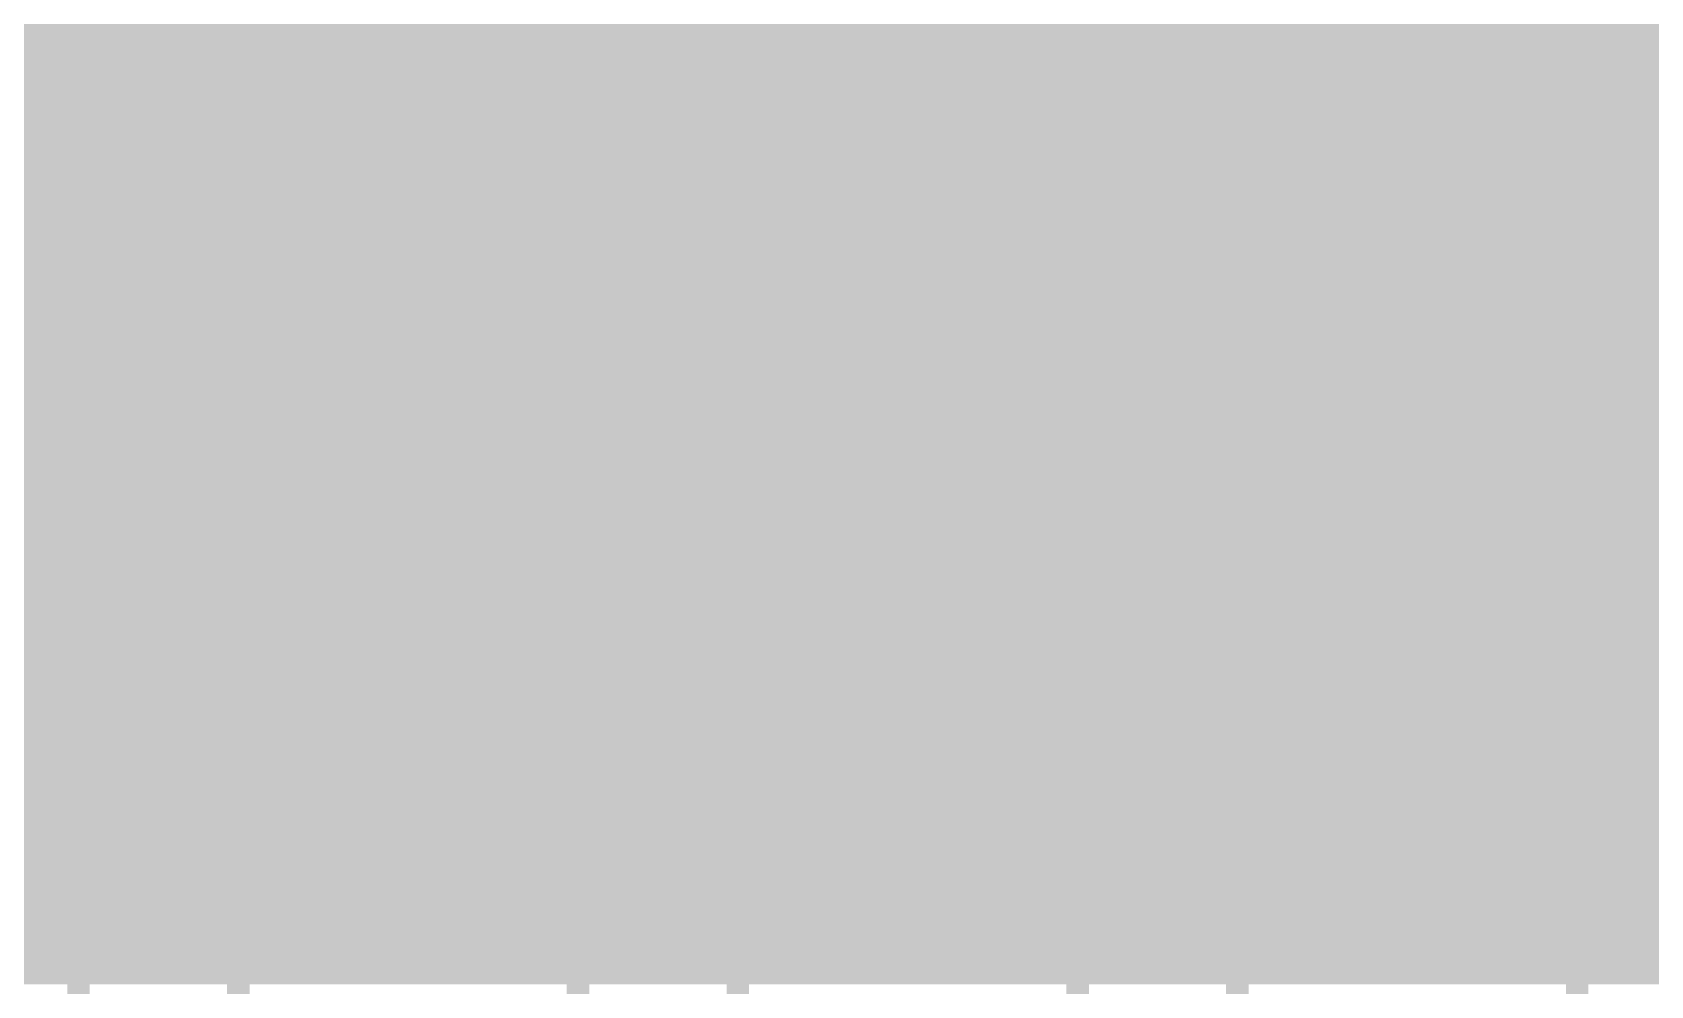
# Model space of a CAD drawing. Extents: x -5 to 208, y -5 to 206.
# Drawn here: x 22.68 to 37.08, y 166.61 to 175.09 of the extents above; entities that cross this region are included whole.
import ezdxf

# ---------------------------------------------------------------- set-up
doc = ezdxf.new("R2010")
doc.units = 0
doc.header["$MEASUREMENT"] = 0
doc.layers.get('0').update_dxf_attribs({"linetype": 'CONTINUOUS'})
for name, color, linetype in [('22-301-0_BOT', 7, 'CONTINUOUS'), ('22-301-0_DRD', 7, 'CONTINUOUS'), ('22-301-0_IN1', 1, 'CONTINUOUS'), ('22-301-0_IN2', 4, 'CONTINUOUS'), ('22-301-0_SMT', 5, 'CONTINUOUS'), ('22-301-0_SPT', 10, 'CONTINUOUS'), ('22-301-0_SST', 14, 'CONTINUOUS'), ('22-301-0_TOP', 9, 'CONTINUOUS'), ('THRUHOLE_TAP', 13, 'CONTINUOUS')]:
    doc.layers.add(name, color=color, linetype=linetype)

# ---------------------------------------------------------------- blocks, each defined once
blk = doc.blocks.new('ROUND_66')
at = {"const_width": 0.35052}
blk.add_lwpolyline([(-0.17526, 0, 1), (0.17526, 0, 1)], format="xyb", close=True, dxfattribs=at)
blk = doc.blocks.new('ROUND_68')
at = {"const_width": 0.35052}
blk.add_lwpolyline([(-0.17526, 0, 1), (0.17526, 0, 1)], format="xyb", close=True, dxfattribs=at)
blk = doc.blocks.new('RECTANGLE_5')
blk.add_solid([(0.4064, 0.4826), (0.4064, -0.4826), (-0.4064, 0.4826), (-0.4064, -0.4826)])
blk = doc.blocks.new('RECTANGLE_10')
blk.add_solid([(0.9017, 0.508), (0.9017, -0.508), (-0.9017, 0.508), (-0.9017, -0.508)])
blk = doc.blocks.new('RECTANGLE_47')
blk.add_solid([(0.44958, 0.65024), (0.44958, -0.65024), (-0.44958, 0.65024), (-0.44958, -0.65024)])
blk = doc.blocks.new('ROUND_73')
at = {"const_width": 0.10033}
blk.add_lwpolyline([(-0.050164, 0, 1), (0.050164, 0, 1)], format="xyb", close=True, dxfattribs=at)

msp = doc.modelspace()

# ---------------------------------------------------------------- linework, layer by layer
at = {"layer": '22-301-0_BOT', "const_width": 0.254}
for points in [[(23.1648, 203.835), (23.1648, 166.751)], [(23.3934, 203.835), (23.3934, 166.751)], [(23.622, 203.835), (23.622, 166.751)], [(23.8506, 203.835), (23.8506, 166.751)], [(24.0792, 203.835), (24.0792, 166.751)], [(24.3078, 203.835), (24.3078, 166.751)], [(24.5364, 203.835), (24.5364, 166.751)], [(24.765, 203.835), (24.765, 166.751)], [(24.9936, 203.835), (24.9936, 166.751)], [(25.2222, 203.835), (25.2222, 166.751)], [(25.4508, 203.835), (25.4508, 166.751)], [(25.6794, 203.835), (25.6794, 166.751)], [(25.908, 203.835), (25.908, 166.751)], [(26.1366, 203.835), (26.1366, 166.751)], [(26.3652, 203.835), (26.3652, 166.751)], [(26.5938, 203.835), (26.5938, 166.751)], [(26.8224, 203.835), (26.8224, 166.751)], [(27.051, 203.835), (27.051, 166.751)], [(27.2796, 203.835), (27.2796, 166.751)], [(27.5082, 203.835), (27.5082, 166.751)], [(27.7368, 203.835), (27.7368, 166.751)], [(27.9654, 203.835), (27.9654, 166.751)], [(28.194, 203.835), (28.194, 166.751)], [(28.4226, 203.835), (28.4226, 166.751)], [(28.6512, 203.835), (28.6512, 166.751)], [(28.8798, 203.835), (28.8798, 166.751)], [(29.1084, 203.835), (29.1084, 166.751)], [(29.337, 203.835), (29.337, 166.751)], [(29.5656, 203.835), (29.5656, 166.751)], [(29.7942, 203.835), (29.7942, 166.751)], [(30.0228, 203.835), (30.0228, 166.751)], [(30.2514, 203.835), (30.2514, 166.751)], [(30.48, 203.835), (30.48, 166.751)], [(30.7086, 203.835), (30.7086, 166.751)], [(30.9372, 203.835), (30.9372, 166.751)], [(31.1658, 203.835), (31.1658, 166.751)], [(31.3944, 203.835), (31.3944, 166.751)], [(31.623, 203.835), (31.623, 166.751)], [(31.8516, 203.835), (31.8516, 166.751)], [(32.0802, 203.835), (32.0802, 166.751)], [(32.3088, 203.835), (32.3088, 166.751)], [(32.5374, 203.835), (32.5374, 166.751)], [(32.766, 203.835), (32.766, 166.751)], [(32.9946, 203.835), (32.9946, 166.751)], [(33.2232, 203.835), (33.2232, 166.751)], [(33.4518, 203.835), (33.4518, 166.751)], [(33.6804, 203.835), (33.6804, 166.751)], [(33.909, 203.835), (33.909, 166.751)], [(34.1376, 203.835), (34.1376, 166.751)], [(34.3662, 203.835), (34.3662, 166.751)], [(34.5948, 203.835), (34.5948, 166.751)], [(34.8234, 203.835), (34.8234, 166.751)], [(35.052, 203.835), (35.052, 166.751)], [(35.2806, 203.835), (35.2806, 166.751)], [(35.5092, 203.835), (35.5092, 166.751)], [(35.7378, 203.835), (35.7378, 166.751)], [(35.9664, 203.835), (35.9664, 166.751)], [(36.195, 203.835), (36.195, 166.751)], [(36.4236, 203.835), (36.4236, 166.751)], [(36.6522, 203.835), (36.6522, 166.751)], [(36.8808, 203.835), (36.8808, 166.751)], [(37.1094, 203.835), (37.1094, 166.751)], [(22.9362, 180.11902), (22.9362, 173.482)], [(66.294, 175.133), (22.9362, 175.133)], [(66.294, 174.9044), (22.9362, 174.9044)], [(66.294, 174.6758), (22.9362, 174.6758)], [(66.294, 174.4472), (22.9362, 174.4472)], [(66.294, 174.2186), (22.9362, 174.2186)], [(66.294, 173.99), (22.9362, 173.99)], [(66.294, 173.7614), (22.9362, 173.7614)], [(66.294, 173.5328), (22.9362, 173.5328)], [(22.9362, 173.482), (22.9362, 166.751)], [(64.3636, 173.3042), (22.90064, 173.3042)], [(22.8092, 173.1645), (22.8092, 166.751)], [(64.08166, 173.0756), (22.8092, 173.0756)], [(63.85306, 172.847), (22.8092, 172.847)], [(63.58636, 172.6184), (22.8092, 172.6184)], [(63.40094, 172.3898), (22.8092, 172.3898)], [(63.33236, 172.1612), (22.8092, 172.1612)], [(63.34506, 171.9326), (22.8092, 171.9326)], [(63.44412, 171.704), (22.8092, 171.704)], [(63.70574, 171.4754), (22.8092, 171.4754)], [(66.294, 171.2468), (22.8092, 171.2468)], [(66.294, 171.0182), (22.8092, 171.0182)], [(66.294, 170.7896), (22.8092, 170.7896)], [(66.294, 170.561), (22.8092, 170.561)], [(66.294, 170.3324), (22.8092, 170.3324)], [(66.294, 170.1038), (22.8092, 170.1038)], [(66.294, 169.8752), (22.8092, 169.8752)], [(66.294, 169.6466), (22.8092, 169.6466)], [(66.294, 169.418), (22.8092, 169.418)], [(66.294, 169.1894), (22.8092, 169.1894)], [(66.294, 168.9608), (22.8092, 168.9608)], [(66.294, 168.7322), (22.8092, 168.7322)], [(66.294, 168.5036), (22.8092, 168.5036)], [(66.294, 168.275), (22.8092, 168.275)], [(66.294, 168.0464), (22.8092, 168.0464)], [(66.294, 167.8178), (22.8092, 167.8178)], [(66.294, 167.5892), (22.8092, 167.5892)], [(66.294, 167.3606), (22.8092, 167.3606)], [(66.294, 167.132), (22.8092, 167.132)], [(66.294, 166.9034), (22.8092, 166.9034)], [(56.769, 166.751), (22.8092, 166.751)]]:
    msp.add_lwpolyline(points, dxfattribs=at)
msp.add_lwpolyline([(22.8092, 173.1645, 0.193822), (22.93708, 173.482)], format="xyb", dxfattribs=at)
msp.add_lwpolyline([(22.8092, 173.1645, 0.193822), (22.93708, 173.482)], format="xyb", dxfattribs=at)
at = {"layer": '22-301-0_DRD', "const_width": 0.254}
for points in [[(23.876, 170.815), (23.495, 170.434)], [(23.876, 170.815), (23.495, 170.434)], [(24.384, 170.815), (23.876, 170.815)], [(24.384, 170.815), (23.876, 170.815)], [(24.765, 170.434), (24.384, 170.815)], [(24.765, 170.434), (24.384, 170.815)], [(28.321, 170.815), (27.94, 170.434)], [(28.321, 170.815), (27.94, 170.434)], [(28.321, 170.815), (27.94, 170.434)], [(28.829, 170.815), (28.321, 170.815)], [(28.829, 170.815), (28.321, 170.815)], [(28.829, 170.815), (28.321, 170.815)], [(29.21, 170.434), (28.829, 170.815)], [(29.21, 170.434), (28.829, 170.815)], [(29.21, 170.434), (28.829, 170.815)], [(32.766, 170.815), (32.385, 170.434)], [(32.766, 170.815), (32.385, 170.434)], [(33.274, 170.815), (32.766, 170.815)], [(33.274, 170.815), (32.766, 170.815)], [(33.655, 170.434), (33.274, 170.815)], [(33.655, 170.434), (33.274, 170.815)], [(23.495, 170.434), (23.495, 169.926)], [(23.495, 170.434), (23.495, 169.926)], [(24.765, 169.926), (24.765, 170.434)], [(24.765, 169.926), (24.765, 170.434)], [(27.94, 170.434), (27.94, 169.926)], [(27.94, 170.434), (27.94, 169.926)], [(27.94, 170.434), (27.94, 169.926)], [(29.21, 169.926), (29.21, 170.434)], [(29.21, 169.926), (29.21, 170.434)], [(29.21, 169.926), (29.21, 170.434)], [(32.385, 170.434), (32.385, 169.926)], [(32.385, 170.434), (32.385, 169.926)], [(33.655, 169.926), (33.655, 170.434)], [(33.655, 169.926), (33.655, 170.434)], [(23.495, 169.926), (23.876, 169.545)], [(23.495, 169.926), (23.876, 169.545)], [(24.384, 169.545), (24.765, 169.926)], [(24.384, 169.545), (24.765, 169.926)], [(27.94, 169.926), (28.321, 169.545)], [(27.94, 169.926), (28.321, 169.545)], [(27.94, 169.926), (28.321, 169.545)], [(28.829, 169.545), (29.21, 169.926)], [(28.829, 169.545), (29.21, 169.926)], [(28.829, 169.545), (29.21, 169.926)], [(32.385, 169.926), (32.766, 169.545)], [(32.385, 169.926), (32.766, 169.545)], [(33.274, 169.545), (33.655, 169.926)], [(33.274, 169.545), (33.655, 169.926)], [(23.876, 169.545), (24.384, 169.545)], [(23.876, 169.545), (24.384, 169.545)], [(28.321, 169.545), (28.829, 169.545)], [(28.321, 169.545), (28.829, 169.545)], [(28.321, 169.545), (28.829, 169.545)], [(32.766, 169.545), (33.274, 169.545)], [(32.766, 169.545), (33.274, 169.545)], [(24.13, 168.8846), (23.749, 168.5036)], [(24.13, 168.8846), (23.749, 168.5036)], [(24.638, 168.8846), (24.13, 168.8846)], [(24.638, 168.8846), (24.13, 168.8846)], [(25.019, 168.5036), (24.638, 168.8846)], [(25.019, 168.5036), (24.638, 168.8846)], [(28.575, 168.8846), (28.194, 168.5036)], [(29.083, 168.8846), (28.575, 168.8846)], [(29.464, 168.5036), (29.083, 168.8846)], [(33.02, 168.8846), (32.639, 168.5036)], [(33.528, 168.8846), (33.02, 168.8846)], [(33.909, 168.5036), (33.528, 168.8846)], [(23.749, 168.5036), (23.749, 167.9956)], [(23.749, 168.5036), (23.749, 167.9956)], [(25.019, 167.9956), (25.019, 168.5036)], [(25.019, 167.9956), (25.019, 168.5036)], [(28.194, 168.5036), (28.194, 167.9956)], [(29.464, 167.9956), (29.464, 168.5036)], [(32.639, 168.5036), (32.639, 167.9956)], [(33.909, 167.9956), (33.909, 168.5036)], [(23.749, 167.9956), (24.13, 167.6146)], [(23.749, 167.9956), (24.13, 167.6146)], [(24.638, 167.6146), (25.019, 167.9956)], [(24.638, 167.6146), (25.019, 167.9956)], [(28.194, 167.9956), (28.575, 167.6146)], [(29.083, 167.6146), (29.464, 167.9956)], [(32.639, 167.9956), (33.02, 167.6146)], [(33.528, 167.6146), (33.909, 167.9956)], [(24.13, 167.6146), (24.638, 167.6146)], [(24.13, 167.6146), (24.638, 167.6146)], [(28.575, 167.6146), (29.083, 167.6146)], [(33.02, 167.6146), (33.528, 167.6146)]]:
    msp.add_lwpolyline(points, dxfattribs=at)
at = {"layer": '22-301-0_IN1', "const_width": 0.254}
for points in [[(23.1648, 203.835), (23.1648, 166.751)], [(23.3934, 203.835), (23.3934, 166.751)], [(23.622, 203.835), (23.622, 166.751)], [(23.8506, 203.835), (23.8506, 166.751)], [(24.0792, 203.835), (24.0792, 166.751)], [(24.3078, 203.835), (24.3078, 166.751)], [(24.5364, 203.835), (24.5364, 166.751)], [(24.765, 203.835), (24.765, 166.751)], [(24.9936, 203.835), (24.9936, 166.751)], [(25.2222, 203.835), (25.2222, 166.751)], [(25.4508, 203.835), (25.4508, 166.751)], [(25.6794, 203.835), (25.6794, 166.751)], [(25.908, 203.835), (25.908, 166.751)], [(26.1366, 203.835), (26.1366, 166.751)], [(26.3652, 203.835), (26.3652, 166.751)], [(26.5938, 203.835), (26.5938, 166.751)], [(26.8224, 203.835), (26.8224, 166.751)], [(27.051, 203.835), (27.051, 166.751)], [(27.2796, 203.835), (27.2796, 166.751)], [(27.5082, 203.835), (27.5082, 166.751)], [(27.7368, 203.835), (27.7368, 166.751)], [(27.9654, 203.835), (27.9654, 166.751)], [(28.194, 203.835), (28.194, 166.751)], [(28.4226, 203.835), (28.4226, 166.751)], [(28.6512, 203.835), (28.6512, 166.751)], [(28.8798, 203.835), (28.8798, 166.751)], [(29.1084, 203.835), (29.1084, 166.751)], [(29.337, 203.835), (29.337, 166.751)], [(29.5656, 203.835), (29.5656, 166.751)], [(29.7942, 203.835), (29.7942, 166.751)], [(30.0228, 203.835), (30.0228, 166.751)], [(30.2514, 203.835), (30.2514, 166.751)], [(30.48, 203.835), (30.48, 166.751)], [(30.7086, 203.835), (30.7086, 166.751)], [(30.9372, 203.835), (30.9372, 166.751)], [(31.1658, 203.835), (31.1658, 166.751)], [(31.3944, 203.835), (31.3944, 166.751)], [(31.623, 203.835), (31.623, 166.751)], [(31.8516, 203.835), (31.8516, 166.751)], [(32.0802, 203.835), (32.0802, 166.751)], [(32.3088, 203.835), (32.3088, 166.751)], [(32.5374, 203.835), (32.5374, 166.751)], [(32.766, 203.835), (32.766, 166.751)], [(32.9946, 203.835), (32.9946, 166.751)], [(33.2232, 203.835), (33.2232, 166.751)], [(33.4518, 203.835), (33.4518, 166.751)], [(33.6804, 203.835), (33.6804, 166.751)], [(33.909, 203.835), (33.909, 166.751)], [(34.1376, 203.835), (34.1376, 166.751)], [(34.3662, 203.835), (34.3662, 166.751)], [(34.5948, 203.835), (34.5948, 166.751)], [(34.8234, 203.835), (34.8234, 166.751)], [(35.052, 203.835), (35.052, 166.751)], [(35.2806, 203.835), (35.2806, 166.751)], [(35.5092, 203.835), (35.5092, 166.751)], [(35.7378, 203.835), (35.7378, 166.751)], [(35.9664, 203.835), (35.9664, 166.751)], [(36.195, 203.835), (36.195, 166.751)], [(36.4236, 203.835), (36.4236, 166.751)], [(36.6522, 203.835), (36.6522, 166.751)], [(36.8808, 203.835), (36.8808, 166.751)], [(37.1094, 203.835), (37.1094, 166.751)], [(22.9362, 180.11902), (22.9362, 166.751)], [(22.7076, 179.88788), (22.7076, 166.751)], [(66.294, 175.133), (-2.667, 175.133)], [(66.294, 174.9044), (-2.667, 174.9044)], [(66.294, 174.6758), (-2.667, 174.6758)], [(66.294, 174.4472), (-2.667, 174.4472)], [(66.294, 174.2186), (-2.667, 174.2186)], [(66.294, 173.99), (-2.667, 173.99)], [(66.294, 173.7614), (-2.667, 173.7614)], [(66.294, 173.5328), (-2.667, 173.5328)], [(66.294, 173.3042), (-2.667, 173.3042)], [(66.294, 173.0756), (-2.667, 173.0756)], [(66.294, 172.847), (-2.667, 172.847)], [(63.58636, 172.6184), (-2.667, 172.6184)], [(63.40094, 172.3898), (-2.667, 172.3898)], [(63.33236, 172.1612), (-2.667, 172.1612)], [(63.34506, 171.9326), (-2.667, 171.9326)], [(63.44412, 171.704), (-2.667, 171.704)], [(63.70574, 171.4754), (-2.667, 171.4754)], [(66.294, 171.2468), (-2.667, 171.2468)], [(66.294, 171.0182), (-2.667, 171.0182)], [(66.294, 170.7896), (-2.667, 170.7896)], [(66.294, 170.561), (-2.667, 170.561)], [(66.294, 170.3324), (-2.667, 170.3324)], [(66.294, 170.1038), (-2.667, 170.1038)], [(66.294, 169.8752), (-2.667, 169.8752)], [(66.294, 169.6466), (-2.667, 169.6466)], [(66.294, 169.418), (-2.667, 169.418)], [(66.294, 169.1894), (-2.667, 169.1894)], [(66.294, 168.9608), (-2.667, 168.9608)], [(66.294, 168.7322), (-2.667, 168.7322)], [(66.294, 168.5036), (-2.667, 168.5036)], [(66.294, 168.275), (-2.667, 168.275)], [(66.294, 168.0464), (-2.667, 168.0464)], [(66.294, 167.8178), (-2.667, 167.8178)], [(66.294, 167.5892), (-2.667, 167.5892)], [(66.294, 167.3606), (-2.667, 167.3606)], [(66.294, 167.132), (-2.667, 167.132)], [(66.294, 166.9034), (-2.667, 166.9034)], [(56.769, 166.751), (-2.667, 166.751)]]:
    msp.add_lwpolyline(points, dxfattribs=at)
at = {"layer": '22-301-0_IN2', "const_width": 0.254}
for points in [[(22.7076, 179.3367), (22.7076, 166.751)], [(22.9362, 179.1081), (22.9362, 166.751)], [(23.1648, 178.91506), (23.1648, 166.751)], [(23.3934, 178.8668), (23.3934, 166.751)], [(23.622, 178.8668), (23.622, 166.751)], [(23.8506, 178.8668), (23.8506, 166.751)], [(24.0792, 178.8668), (24.0792, 166.751)], [(24.3078, 178.8668), (24.3078, 166.751)], [(24.5364, 178.8668), (24.5364, 166.751)], [(24.765, 178.8668), (24.765, 166.751)], [(24.9936, 178.8668), (24.9936, 166.751)], [(25.2222, 178.8668), (25.2222, 166.751)], [(25.4508, 178.8668), (25.4508, 166.751)], [(25.6794, 178.8668), (25.6794, 166.751)], [(25.908, 178.8668), (25.908, 166.751)], [(26.1366, 178.8668), (26.1366, 166.751)], [(26.3652, 178.8668), (26.3652, 166.751)], [(26.5938, 178.8668), (26.5938, 166.751)], [(26.8224, 178.8668), (26.8224, 166.751)], [(27.051, 178.8668), (27.051, 166.751)], [(27.2796, 178.8668), (27.2796, 166.751)], [(27.5082, 178.8668), (27.5082, 166.751)], [(27.7368, 178.8668), (27.7368, 166.751)], [(27.9654, 178.8668), (27.9654, 166.751)], [(28.194, 178.8668), (28.194, 166.751)], [(28.4226, 178.8668), (28.4226, 166.751)], [(28.6512, 178.8668), (28.6512, 166.751)], [(28.8798, 178.8668), (28.8798, 166.751)], [(29.1084, 178.8668), (29.1084, 166.751)], [(29.337, 178.8668), (29.337, 166.751)], [(29.5656, 178.8668), (29.5656, 166.751)], [(29.7942, 178.8668), (29.7942, 166.751)], [(30.0228, 178.8668), (30.0228, 166.751)], [(30.2514, 178.8668), (30.2514, 166.751)], [(30.48, 178.8668), (30.48, 166.751)], [(30.7086, 178.8668), (30.7086, 166.751)], [(30.9372, 178.8668), (30.9372, 166.751)], [(31.1658, 178.8668), (31.1658, 166.751)], [(31.3944, 178.8668), (31.3944, 166.751)], [(31.623, 178.8668), (31.623, 166.751)], [(31.8516, 178.8668), (31.8516, 166.751)], [(32.0802, 178.8668), (32.0802, 166.751)], [(32.3088, 178.8668), (32.3088, 166.751)], [(32.5374, 178.8668), (32.5374, 166.751)], [(32.766, 178.8668), (32.766, 166.751)], [(32.9946, 178.8668), (32.9946, 166.751)], [(33.2232, 178.8668), (33.2232, 166.751)], [(33.4518, 178.8668), (33.4518, 166.751)], [(33.6804, 178.8668), (33.6804, 166.751)], [(33.909, 178.8668), (33.909, 166.751)], [(34.1376, 178.8668), (34.1376, 166.751)], [(34.3662, 178.8668), (34.3662, 166.751)], [(34.5948, 178.8668), (34.5948, 166.751)], [(34.8234, 178.8668), (34.8234, 166.751)], [(35.052, 178.8668), (35.052, 166.751)], [(35.2806, 178.8668), (35.2806, 166.751)], [(35.5092, 178.8668), (35.5092, 166.751)], [(35.7378, 178.8668), (35.7378, 166.751)], [(35.9664, 178.8668), (35.9664, 166.751)], [(36.195, 178.8668), (36.195, 166.751)], [(36.4236, 178.8668), (36.4236, 166.751)], [(36.6522, 178.8668), (36.6522, 166.751)], [(36.8808, 178.8668), (36.8808, 166.751)], [(37.1094, 178.8668), (37.1094, 166.751)], [(66.294, 175.133), (-2.667, 175.133)], [(66.294, 174.9044), (-2.667, 174.9044)], [(66.294, 174.6758), (-2.667, 174.6758)], [(66.294, 174.4472), (-2.667, 174.4472)], [(66.294, 174.2186), (-2.667, 174.2186)], [(66.294, 173.99), (-2.667, 173.99)], [(66.294, 173.7614), (-2.667, 173.7614)], [(66.294, 173.5328), (-2.667, 173.5328)], [(66.294, 173.3042), (-2.667, 173.3042)], [(66.294, 173.0756), (-2.667, 173.0756)], [(66.294, 172.847), (-2.667, 172.847)], [(63.58636, 172.6184), (-2.667, 172.6184)], [(63.40094, 172.3898), (-2.667, 172.3898)], [(63.33236, 172.1612), (-2.667, 172.1612)], [(63.34506, 171.9326), (-2.667, 171.9326)], [(63.44412, 171.704), (-2.667, 171.704)], [(63.70574, 171.4754), (-2.667, 171.4754)], [(66.294, 171.2468), (-2.667, 171.2468)], [(66.294, 171.0182), (-2.667, 171.0182)], [(66.294, 170.7896), (-2.667, 170.7896)], [(66.294, 170.561), (-2.667, 170.561)], [(66.294, 170.3324), (-2.667, 170.3324)], [(66.294, 170.1038), (-2.667, 170.1038)], [(66.294, 169.8752), (-2.667, 169.8752)], [(66.294, 169.6466), (-2.667, 169.6466)], [(66.294, 169.418), (-2.667, 169.418)], [(66.294, 169.1894), (-2.667, 169.1894)], [(66.294, 168.9608), (-2.667, 168.9608)], [(66.294, 168.7322), (-2.667, 168.7322)], [(66.294, 168.5036), (-2.667, 168.5036)], [(66.294, 168.275), (-2.667, 168.275)], [(66.294, 168.0464), (-2.667, 168.0464)], [(66.294, 167.8178), (-2.667, 167.8178)], [(66.294, 167.5892), (-2.667, 167.5892)], [(66.294, 167.3606), (-2.667, 167.3606)], [(66.294, 167.132), (-2.667, 167.132)], [(66.294, 166.9034), (-2.667, 166.9034)], [(56.769, 166.751), (-2.667, 166.751)]]:
    msp.add_lwpolyline(points, dxfattribs=at)
at = {"layer": '22-301-0_SST'}
for points, const_width in [([(22.987, 171.323), (20.193, 171.323), (20.193, 176.657), (22.987, 176.657), (22.987, 171.323)], 0.1524), ([(27.432, 171.323), (24.638, 171.323), (24.638, 176.657), (27.432, 176.657), (27.432, 171.323)], 0.1524), ([(31.877, 171.323), (29.083, 171.323), (29.083, 176.657), (31.877, 176.657), (31.877, 171.323)], 0.1524), ([(36.322, 171.323), (33.528, 171.323), (33.528, 176.657), (36.322, 176.657), (36.322, 171.323)], 0.1524), ([(32.75076, 174.9552), (32.75076, 174.5996), (32.92094, 174.48022), (33.09112, 174.48022), (33.25876, 174.5996), (33.25876, 174.9552), (32.24276, 174.9552)], 0.1524), ([(23.73376, 174.8282), (23.73376, 174.4726), (23.90394, 174.35322), (24.07412, 174.35322), (24.24176, 174.4726), (24.24176, 174.8282), (23.22576, 174.8282)], 0.1524), ([(28.30576, 174.8282), (28.30576, 174.4726), (28.47594, 174.35322), (28.64612, 174.35322), (28.81376, 174.4726), (28.81376, 174.8282), (27.79776, 174.8282)], 0.1524), ([(32.75076, 174.65802), (32.24276, 174.48022)], 0.1524), ([(23.73376, 174.53102), (23.22576, 174.35322)], 0.1524), ([(28.30576, 174.53102), (27.79776, 174.35322)], 0.1524), ([(32.24276, 173.64202), (32.24276, 174.117), (32.92094, 173.64202), (33.09112, 173.64202), (33.25876, 173.70044), (33.25876, 174.05604), (33.09112, 174.117)], 0.1524), ([(23.39594, 173.99), (23.22576, 173.87062), (23.22576, 173.6344), (23.39594, 173.51502), (23.56612, 173.51502), (23.90394, 173.75124), (24.24176, 173.51502), (24.24176, 173.99)], 0.1524), ([(28.30576, 173.92904), (28.30576, 173.57344), (28.13812, 173.51502), (27.96794, 173.51502), (27.79776, 173.57344), (27.79776, 173.92904), (27.96794, 173.99), (28.13812, 173.99), (28.81376, 173.75124)], 0.1524), ([(32.24276, 172.9232), (32.24276, 173.15942)], 0.1524), ([(32.24276, 173.04004), (33.25876, 173.04004), (33.09112, 173.15942)], 0.1524), ([(20.1295, 169.3545), (23.0505, 169.3545), (23.0505, 170.9928), (20.1295, 170.9928), (20.1295, 169.3545)], 0.1524), ([(23.46706, 170.52036), (23.29688, 170.57878), (23.29688, 170.93438), (23.46706, 170.9928), (24.1427, 170.9928), (24.31288, 170.93438), (24.31288, 170.57878), (24.1427, 170.52036)], 0.1524), ([(24.5745, 169.3545), (27.4955, 169.3545), (27.4955, 170.9928), (24.5745, 170.9928), (24.5745, 169.3545)], 0.1524), ([(29.0195, 169.3545), (31.9405, 169.3545), (31.9405, 170.9928), (29.0195, 170.9928), (29.0195, 169.3545)], 0.1524), ([(33.4645, 169.3545), (36.3855, 169.3545), (36.3855, 170.9928), (33.4645, 170.9928), (33.4645, 169.3545)], 0.1524), ([(36.92906, 170.52036), (36.75888, 170.57878), (36.75888, 170.93438), (36.92906, 170.9928), (37.6047, 170.9928), (37.77488, 170.93438), (37.77488, 170.57878), (37.6047, 170.52036)], 0.1524), ([(32.23006, 170.39336), (32.05988, 170.45178), (32.05988, 170.80738), (32.23006, 170.8658), (32.9057, 170.8658), (33.07588, 170.80738), (33.07588, 170.45178), (32.9057, 170.39336)], 0.1524), ([(28.03906, 170.26636), (27.86888, 170.32478), (27.86888, 170.68038), (28.03906, 170.7388), (28.7147, 170.7388), (28.88488, 170.68038), (28.88488, 170.32478), (28.7147, 170.26636)], 0.1524), ([(23.29688, 169.799), (23.29688, 170.03776)], 0.1524), ([(23.29688, 169.91838), (24.31288, 169.91838), (24.1427, 170.03776)], 0.1524), ([(36.75888, 169.799), (36.75888, 170.03776)], 0.1524), ([(36.75888, 169.91838), (37.77488, 169.91838), (37.6047, 170.03776)], 0.1524), ([(28.37688, 169.48658), (28.37688, 169.84218), (28.54706, 169.9006), (28.7147, 169.9006), (28.88488, 169.84218), (28.88488, 169.48658), (28.7147, 169.42816), (28.54706, 169.42816), (27.86888, 169.66438)], 0.1524), ([(32.05988, 169.672), (32.05988, 169.91076)], 0.1524), ([(32.05988, 169.79138), (33.07588, 169.79138), (32.9057, 169.91076)], 0.1524), ([(23.29688, 169.25798), (23.46706, 169.37736), (23.6347, 169.43578), (23.97506, 169.43578), (24.1427, 169.37736), (24.31288, 169.25798), (24.31288, 169.1386), (24.1427, 169.02176), (23.97506, 168.9608), (23.6347, 168.9608), (23.46706, 169.02176), (23.29688, 169.1386), (23.29688, 169.25798)], 0.1524), ([(37.26688, 169.02176), (37.43706, 168.9608), (37.6047, 168.9608), (37.77488, 169.02176), (37.77488, 169.37736), (37.6047, 169.43578), (37.43706, 169.43578), (37.26688, 169.37736), (37.26688, 169.02176), (37.0967, 168.9608), (36.92906, 168.9608), (36.75888, 169.02176), (36.75888, 169.37736), (36.92906, 169.43578), (37.0967, 169.43578), (37.26688, 169.37736)], 0.1524), ([(32.05988, 168.95318), (32.05988, 169.1894)], 0.1524), ([(32.05988, 169.07256), (33.07588, 169.07256), (32.9057, 169.1894)], 0.1524), ([(23.0124, 168.60012), (23.0124, 168.27754)], 0.1524), ([(23.14956, 168.60774), (23.14956, 168.26992)], 0.1524), ([(27.4574, 168.60012), (27.4574, 168.27754)], 0.1524), ([(27.59456, 168.60774), (27.59456, 168.26992)], 0.1524), ([(31.9024, 168.60012), (31.9024, 168.27754)], 0.1524), ([(32.03956, 168.60774), (32.03956, 168.26992)], 0.1524), ([(36.3474, 168.60012), (36.3474, 168.27754)], 0.1524), ([(36.48456, 168.60774), (36.48456, 168.26992)], 0.1524), ([(23.25878, 168.49852), (22.92096, 168.49852)], 0.1524), ([(27.70378, 168.49852), (27.36596, 168.49852)], 0.1524), ([(32.14878, 168.49852), (31.81096, 168.49852)], 0.1524), ([(36.59378, 168.49852), (36.25596, 168.49852)], 0.1524), ([(23.25116, 168.36136), (22.92858, 168.36136)], 0.1524), ([(27.69616, 168.36136), (27.37358, 168.36136)], 0.1524), ([(32.14116, 168.36136), (31.81858, 168.36136)], 0.1524), ([(36.58616, 168.36136), (36.26358, 168.36136)], 0.1524), ([(23.0886, 166.751), (23.0886, 162.941), (20.066, 162.941), (20.066, 167.2844), (22.5552, 167.2844), (23.0886, 166.751)], 0.20066), ([(27.5336, 166.751), (27.5336, 162.941), (24.511, 162.941), (24.511, 167.2844), (27.0002, 167.2844), (27.5336, 166.751)], 0.20066), ([(31.9786, 166.751), (31.9786, 162.941), (28.956, 162.941), (28.956, 167.2844), (31.4452, 167.2844), (31.9786, 166.751)], 0.20066), ([(36.4236, 166.751), (36.4236, 162.941), (33.401, 162.941), (33.401, 167.2844), (35.8902, 167.2844), (36.4236, 166.751)], 0.20066)]:
    msp.add_lwpolyline(points, dxfattribs=dict(at, const_width=const_width))
at = {"layer": '22-301-0_SST', "const_width": 0.1524}
for points in [[(23.0886, 168.6179, 0.4142136), (22.9108, 168.4401)], [(23.26894, 168.4401, 0.4142136), (23.0886, 168.62044)], [(27.5336, 168.6179, 0.4142136), (27.3558, 168.4401)], [(27.71394, 168.4401, 0.4142136), (27.5336, 168.62044)], [(31.9786, 168.6179, 0.4142136), (31.8008, 168.4401)], [(32.15894, 168.4401, 0.4142136), (31.9786, 168.62044)], [(36.4236, 168.6179, 0.4142136), (36.2458, 168.4401)], [(36.60394, 168.4401, 0.4142136), (36.4236, 168.62044)], [(22.9108, 168.4401, 0.4142136), (23.0886, 168.2623)], [(23.0886, 168.25976, 0.4142136), (23.26894, 168.4401)], [(27.3558, 168.4401, 0.4142136), (27.5336, 168.2623)], [(27.5336, 168.25976, 0.4142136), (27.71394, 168.4401)], [(31.8008, 168.4401, 0.4142136), (31.9786, 168.2623)], [(31.9786, 168.25976, 0.4142136), (32.15894, 168.4401)], [(36.2458, 168.4401, 0.4142136), (36.4236, 168.2623)], [(36.4236, 168.25976, 0.4142136), (36.60394, 168.4401)]]:
    msp.add_lwpolyline(points, format="xyb", dxfattribs=at)
at = {"layer": '22-301-0_TOP', "const_width": 0.635}
for points in [[(26.7462, 170.18), (26.7462, 171.8818), (26.3144, 172.3136), (26.035, 172.3136)], [(30.48, 172.3136), (31.115, 172.3136), (31.242, 172.1866), (31.242, 170.307), (31.115, 170.18), (31.1912, 170.18)], [(34.925, 172.3136), (35.6362, 172.3136), (35.6362, 170.18)], [(25.3238, 170.18), (24.13, 170.18)], [(24.13, 170.18), (25.3238, 170.18)], [(26.7462, 170.18), (26.7462, 168.3258), (26.67, 168.2496)], [(29.7688, 170.18), (28.575, 170.18)], [(29.7688, 170.18), (28.575, 170.18)], [(28.575, 170.18), (29.7688, 170.18)], [(31.1912, 170.18), (31.1912, 168.3258), (31.115, 168.2496)], [(34.2138, 170.18), (33.02, 170.18)], [(34.2138, 170.18), (33.02, 170.18)], [(35.6362, 170.18), (35.6362, 168.3258), (35.56, 168.2496)], [(24.384, 168.2496), (25.4, 168.2496), (24.384, 168.2496)], [(28.829, 168.2496), (29.845, 168.2496)], [(33.274, 168.2496), (34.29, 168.2496)]]:
    msp.add_lwpolyline(points, dxfattribs=at)

# ---------------------------------------------------------------- block references
at = {"layer": '22-301-0_BOT'}
for name, p in [('ROUND_68', (24.13, 170.18)), ('ROUND_66', (28.575, 170.18)), ('ROUND_66', (33.02, 170.18)), ('ROUND_68', (24.384, 168.2496)), ('ROUND_66', (28.829, 168.2496)), ('ROUND_66', (33.274, 168.2496))]:
    msp.add_blockref(name, p, dxfattribs=at)
at = {"layer": '22-301-0_IN1'}
for name, p in [('ROUND_68', (24.13, 170.18)), ('ROUND_66', (28.575, 170.18)), ('ROUND_66', (33.02, 170.18)), ('ROUND_68', (24.384, 168.2496)), ('ROUND_66', (28.829, 168.2496)), ('ROUND_66', (33.274, 168.2496))]:
    msp.add_blockref(name, p, dxfattribs=at)
at = {"layer": '22-301-0_IN2'}
for p in [(24.13, 170.18), (28.575, 170.18), (33.02, 170.18), (24.384, 168.2496), (28.829, 168.2496), (33.274, 168.2496)]:
    msp.add_blockref('ROUND_68', p, dxfattribs=at)
at = {"layer": '22-301-0_SMT'}
for name, p in [('RECTANGLE_10', (26.035, 172.3136)), ('RECTANGLE_10', (30.48, 172.3136)), ('RECTANGLE_10', (34.925, 172.3136)), ('RECTANGLE_5', (22.3012, 170.18)), ('RECTANGLE_5', (25.3238, 170.18)), ('RECTANGLE_5', (26.7462, 170.18)), ('RECTANGLE_5', (29.7688, 170.18)), ('RECTANGLE_5', (31.1912, 170.18)), ('RECTANGLE_5', (34.2138, 170.18)), ('RECTANGLE_5', (35.6362, 170.18)), ('RECTANGLE_47', (25.4, 168.2496)), ('RECTANGLE_47', (26.67, 168.2496)), ('RECTANGLE_47', (29.845, 168.2496)), ('RECTANGLE_47', (31.115, 168.2496)), ('RECTANGLE_47', (34.29, 168.2496)), ('RECTANGLE_47', (35.56, 168.2496))]:
    msp.add_blockref(name, p, dxfattribs=at)
at = {"layer": '22-301-0_SPT'}
for name, p in [('RECTANGLE_10', (26.035, 172.3136)), ('RECTANGLE_10', (30.48, 172.3136)), ('RECTANGLE_10', (34.925, 172.3136)), ('RECTANGLE_5', (22.3012, 170.18)), ('RECTANGLE_5', (25.3238, 170.18)), ('RECTANGLE_5', (26.7462, 170.18)), ('RECTANGLE_5', (29.7688, 170.18)), ('RECTANGLE_5', (31.1912, 170.18)), ('RECTANGLE_5', (34.2138, 170.18)), ('RECTANGLE_5', (35.6362, 170.18)), ('RECTANGLE_47', (25.4, 168.2496)), ('RECTANGLE_47', (26.67, 168.2496)), ('RECTANGLE_47', (29.845, 168.2496)), ('RECTANGLE_47', (31.115, 168.2496)), ('RECTANGLE_47', (34.29, 168.2496)), ('RECTANGLE_47', (35.56, 168.2496))]:
    msp.add_blockref(name, p, dxfattribs=at)
at = {"layer": '22-301-0_TOP'}
for name, p in [('RECTANGLE_10', (26.035, 172.3136)), ('RECTANGLE_10', (30.48, 172.3136)), ('RECTANGLE_10', (34.925, 172.3136)), ('RECTANGLE_5', (22.3012, 170.18)), ('RECTANGLE_5', (25.3238, 170.18)), ('RECTANGLE_5', (26.7462, 170.18)), ('RECTANGLE_5', (29.7688, 170.18)), ('RECTANGLE_5', (31.1912, 170.18)), ('RECTANGLE_5', (34.2138, 170.18)), ('RECTANGLE_5', (35.6362, 170.18)), ('ROUND_68', (24.13, 170.18)), ('ROUND_66', (28.575, 170.18)), ('ROUND_66', (33.02, 170.18)), ('RECTANGLE_47', (25.4, 168.2496)), ('RECTANGLE_47', (26.67, 168.2496)), ('RECTANGLE_47', (29.845, 168.2496)), ('RECTANGLE_47', (31.115, 168.2496)), ('RECTANGLE_47', (34.29, 168.2496)), ('RECTANGLE_47', (35.56, 168.2496)), ('ROUND_68', (24.384, 168.2496)), ('ROUND_66', (28.829, 168.2496)), ('ROUND_66', (33.274, 168.2496))]:
    msp.add_blockref(name, p, dxfattribs=at)
at = {"layer": 'THRUHOLE_TAP'}
for p in [(24.13, 170.18), (28.575, 170.18), (33.02, 170.18), (24.384, 168.2496), (28.829, 168.2496), (33.274, 168.2496)]:
    msp.add_blockref('ROUND_73', p, dxfattribs=at)

doc.saveas('drawing.dxf')
